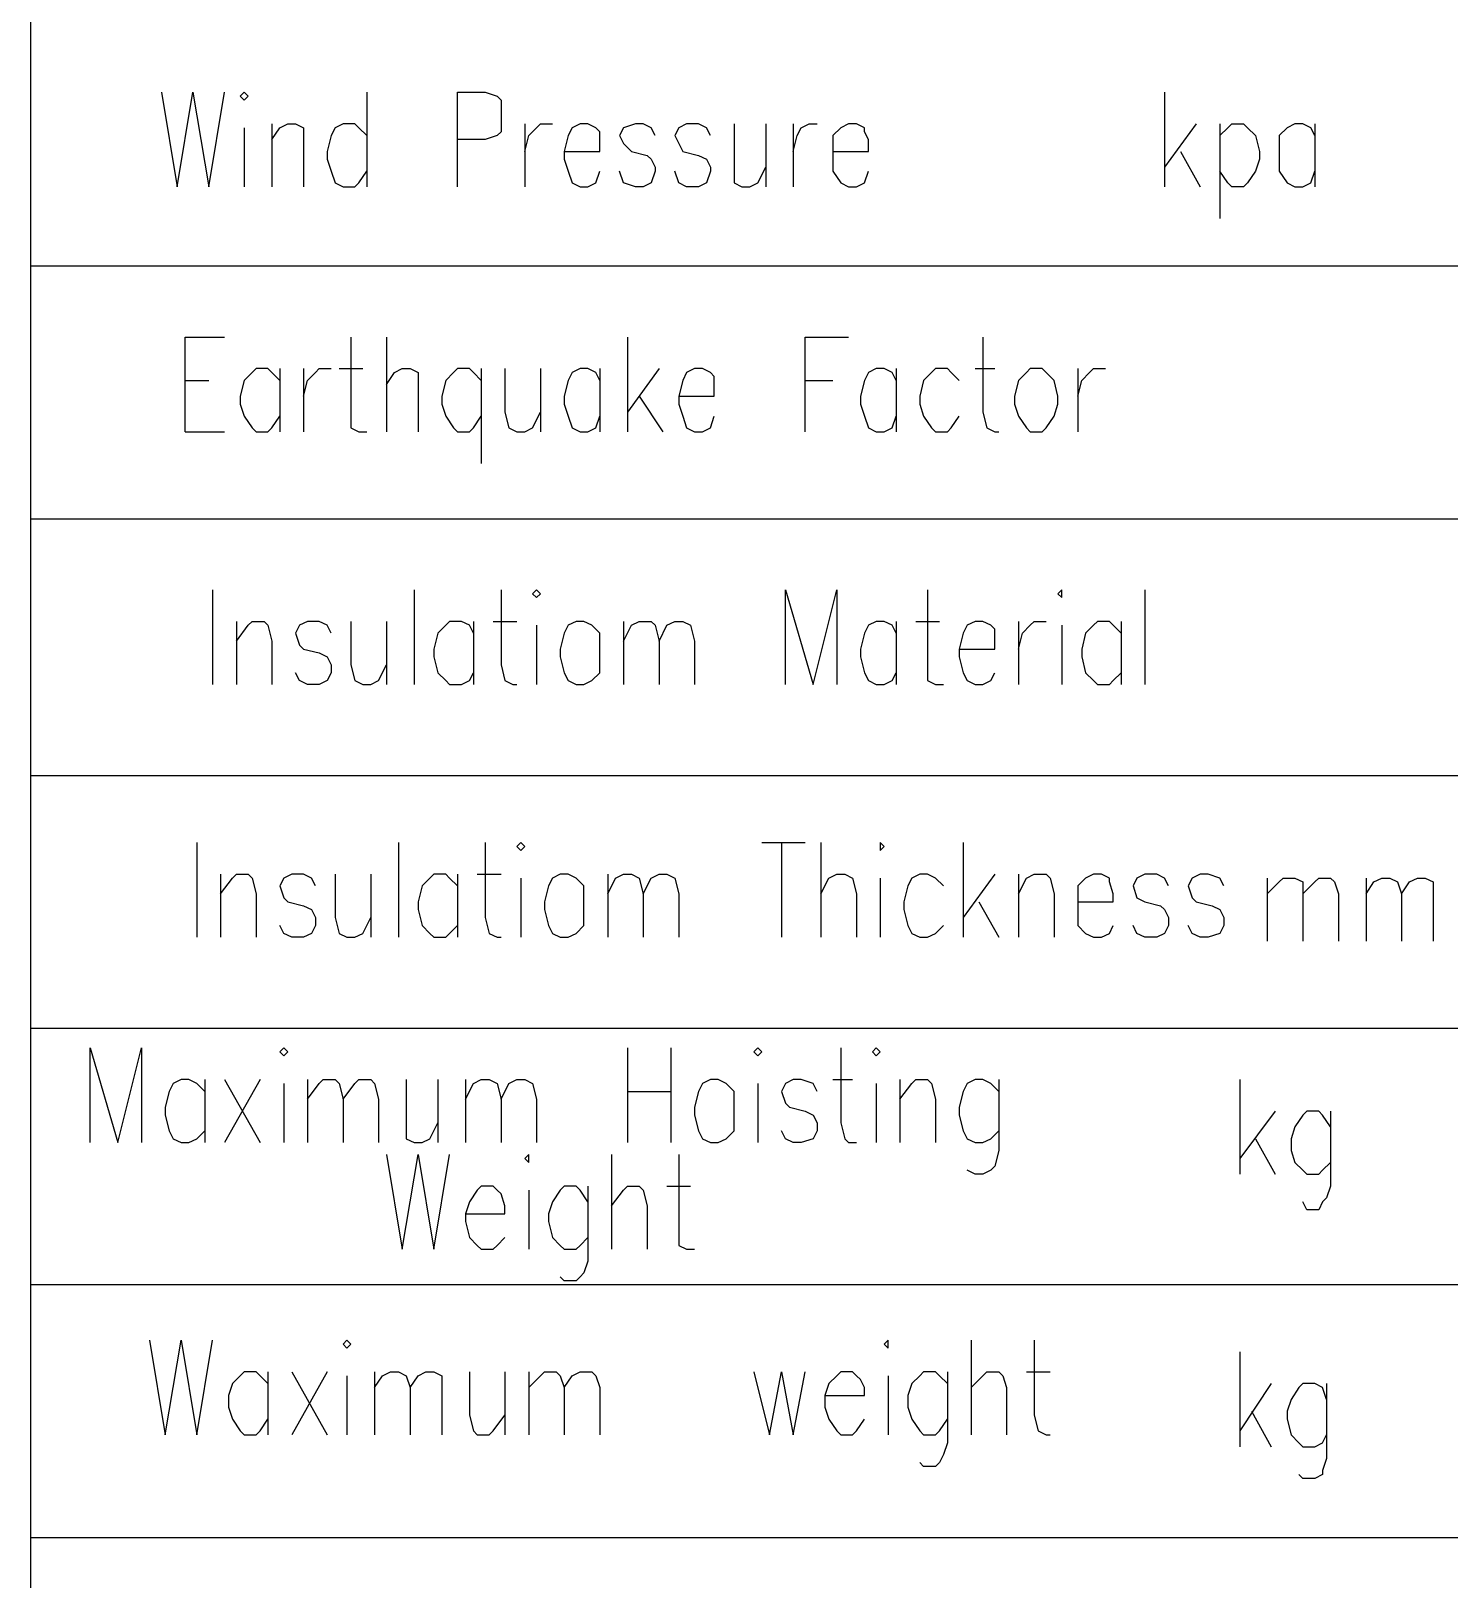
# Model space of a CAD drawing. Extents: x 0.28 to 3.47, y 0.29 to 4.81.
# Drawn here: x 2.4527 to 2.692, y 3.759 to 4.0203 of the extents above; entities that cross this region are included whole.
import ezdxf

# ---------------------------------------------------------------- set-up
doc = ezdxf.new("R2010")
doc.units = 0
doc.header["$MEASUREMENT"] = 0
doc.linetypes.add('AUSGEZOGEN', pattern=[0])
doc.layers.get('0').update_dxf_attribs({"linetype": 'AUSGEZOGEN'})

msp = doc.modelspace()

# ---------------------------------------------------------------- linework, layer by layer
for points in [[(2.45267, 3.71067), (2.45267, 4.75533)], [(2.47467, 4.01), (2.47733, 3.994), (2.47733, 3.994), (2.48, 4.01), (2.48, 4.01), (2.48267, 3.994), (2.48267, 3.994), (2.48533, 4.01)], [(2.488, 4.00933), (2.48867, 4.00867), (2.48867, 4.00867), (2.48933, 4.00933), (2.48933, 4.00933), (2.48867, 4.01), (2.48867, 4.01), (2.488, 4.00933), (2.488, 4.00933)], [(2.50933, 4.01), (2.50933, 3.994)], [(2.52467, 3.994), (2.52467, 4.01), (2.52467, 4.01), (2.52933, 4.01), (2.52933, 4.01), (2.53133, 4.00933), (2.53133, 4.00933), (2.532, 4.00867), (2.532, 4.00867), (2.532, 4.00333), (2.532, 4.00333), (2.53133, 4.00267), (2.53133, 4.00267), (2.52933, 4.002), (2.52933, 4.002), (2.52467, 4.002)], [(2.644, 4.01), (2.644, 3.994)], [(2.48867, 4.004), (2.48867, 3.994)], [(2.49333, 4.00467), (2.49333, 3.994)], [(2.49333, 4.002), (2.49467, 4.004), (2.49467, 4.004), (2.496, 4.00467), (2.496, 4.00467), (2.49733, 4.00467), (2.49733, 4.00467), (2.49867, 4.004), (2.49867, 4.004), (2.49867, 3.994)], [(2.50933, 4.00267), (2.508, 4.004), (2.508, 4.004), (2.50733, 4.00467), (2.50733, 4.00467), (2.50533, 4.00467), (2.50533, 4.00467), (2.504, 4.004), (2.504, 4.004), (2.50333, 4.00267), (2.50333, 4.00267), (2.50267, 4), (2.50267, 4), (2.50267, 3.99867), (2.50267, 3.99867), (2.50333, 3.99667), (2.50333, 3.99667), (2.504, 3.99467), (2.504, 3.99467), (2.50533, 3.994), (2.50533, 3.994), (2.50733, 3.994), (2.50733, 3.994), (2.508, 3.99467), (2.508, 3.99467), (2.50933, 3.99667)], [(2.536, 4.00467), (2.536, 3.994)], [(2.536, 4), (2.53667, 4.00267), (2.53667, 4.00267), (2.538, 4.004), (2.538, 4.004), (2.53867, 4.00467), (2.53867, 4.00467), (2.54067, 4.00467)], [(2.54267, 4), (2.54867, 4), (2.54867, 4), (2.54867, 4.002), (2.54867, 4.002), (2.54867, 4.00333), (2.54867, 4.00333), (2.548, 4.004), (2.548, 4.004), (2.54667, 4.00467), (2.54667, 4.00467), (2.54533, 4.00467), (2.54533, 4.00467), (2.544, 4.004), (2.544, 4.004), (2.54333, 4.00267), (2.54333, 4.00267), (2.54267, 4), (2.54267, 4), (2.54267, 3.99867), (2.54267, 3.99867), (2.54333, 3.99667), (2.54333, 3.99667), (2.544, 3.99467), (2.544, 3.99467), (2.54533, 3.994), (2.54533, 3.994), (2.54667, 3.994), (2.54667, 3.994), (2.548, 3.99467), (2.548, 3.99467), (2.54867, 3.99667)], [(2.558, 4.00267), (2.55733, 4.004), (2.55733, 4.004), (2.556, 4.00467), (2.556, 4.00467), (2.55467, 4.00467), (2.55467, 4.00467), (2.55267, 4.004), (2.55267, 4.004), (2.552, 4.00267), (2.552, 4.00267), (2.55267, 4.00133), (2.55267, 4.00133), (2.554, 4), (2.554, 4), (2.55667, 3.99933), (2.55667, 3.99933), (2.55733, 3.99867), (2.55733, 3.99867), (2.558, 3.99733), (2.558, 3.99733), (2.558, 3.99667), (2.558, 3.99667), (2.55733, 3.99467), (2.55733, 3.99467), (2.556, 3.994), (2.556, 3.994), (2.55467, 3.994), (2.55467, 3.994), (2.55267, 3.99467), (2.55267, 3.99467), (2.552, 3.99667)], [(2.56733, 4.00267), (2.56667, 4.004), (2.56667, 4.004), (2.56533, 4.00467), (2.56533, 4.00467), (2.56333, 4.00467), (2.56333, 4.00467), (2.562, 4.004), (2.562, 4.004), (2.56133, 4.00267), (2.56133, 4.00267), (2.562, 4.00133), (2.562, 4.00133), (2.56267, 4), (2.56267, 4), (2.56533, 3.99933), (2.56533, 3.99933), (2.56667, 3.99867), (2.56667, 3.99867), (2.56733, 3.99733), (2.56733, 3.99733), (2.56733, 3.99667), (2.56733, 3.99667), (2.56667, 3.99467), (2.56667, 3.99467), (2.56533, 3.994), (2.56533, 3.994), (2.56333, 3.994), (2.56333, 3.994), (2.562, 3.99467), (2.562, 3.99467), (2.56133, 3.99667)], [(2.57133, 4.00467), (2.57133, 3.99467), (2.57133, 3.99467), (2.57267, 3.994), (2.57267, 3.994), (2.574, 3.994), (2.574, 3.994), (2.57533, 3.99467), (2.57533, 3.99467), (2.57667, 3.99733)], [(2.57667, 4.00467), (2.57667, 3.994)], [(2.58133, 4.00467), (2.58133, 3.994)], [(2.58133, 4), (2.582, 4.00267), (2.582, 4.00267), (2.58267, 4.004), (2.58267, 4.004), (2.584, 4.00467), (2.584, 4.00467), (2.58533, 4.00467)], [(2.588, 4), (2.594, 4), (2.594, 4), (2.594, 4.002), (2.594, 4.002), (2.59333, 4.00333), (2.59333, 4.00333), (2.59333, 4.004), (2.59333, 4.004), (2.592, 4.00467), (2.592, 4.00467), (2.59067, 4.00467), (2.59067, 4.00467), (2.58933, 4.004), (2.58933, 4.004), (2.588, 4.00267), (2.588, 4.00267), (2.588, 3.99667), (2.588, 3.99667), (2.58933, 3.99467), (2.58933, 3.99467), (2.59067, 3.994), (2.59067, 3.994), (2.592, 3.994), (2.592, 3.994), (2.59333, 3.99467), (2.59333, 3.99467), (2.594, 3.99667)], [(2.64933, 4.00467), (2.644, 3.99733)], [(2.65333, 4.00467), (2.65333, 3.98867)], [(2.65333, 4.00267), (2.65467, 4.004), (2.65467, 4.004), (2.65533, 4.00467), (2.65533, 4.00467), (2.65733, 4.00467), (2.65733, 4.00467), (2.658, 4.004), (2.658, 4.004), (2.65933, 4.00267), (2.65933, 4.00267), (2.66, 4), (2.66, 4), (2.66, 3.99867), (2.66, 3.99867), (2.65933, 3.99667), (2.65933, 3.99667), (2.658, 3.99467), (2.658, 3.99467), (2.65733, 3.994), (2.65733, 3.994), (2.65533, 3.994), (2.65533, 3.994), (2.65467, 3.99467), (2.65467, 3.99467), (2.65333, 3.99667)], [(2.66933, 4.00267), (2.66867, 4.004), (2.66867, 4.004), (2.66733, 4.00467), (2.66733, 4.00467), (2.666, 4.00467), (2.666, 4.00467), (2.66467, 4.004), (2.66467, 4.004), (2.66333, 4.00267), (2.66333, 4.00267), (2.66333, 3.99667), (2.66333, 3.99667), (2.66467, 3.99467), (2.66467, 3.99467), (2.666, 3.994), (2.666, 3.994), (2.66733, 3.994), (2.66733, 3.994), (2.66867, 3.99467), (2.66867, 3.99467), (2.66933, 3.99667)], [(2.66933, 4.00467), (2.66933, 3.994)], [(2.64667, 4), (2.65, 3.994)], [(2.45267, 3.98067), (2.93667, 3.98067)], [(2.47867, 3.95267), (2.47867, 3.96867), (2.47867, 3.96867), (2.48533, 3.96867)], [(2.50667, 3.96867), (2.50667, 3.95333), (2.50667, 3.95333), (2.508, 3.95267), (2.508, 3.95267), (2.50933, 3.95267)], [(2.51267, 3.96867), (2.51267, 3.95267)], [(2.55333, 3.96867), (2.55333, 3.95267)], [(2.58333, 3.95267), (2.58333, 3.96867), (2.58333, 3.96867), (2.59067, 3.96867)], [(2.61333, 3.96867), (2.61333, 3.956), (2.61333, 3.956), (2.614, 3.95333), (2.614, 3.95333), (2.61533, 3.95267), (2.61533, 3.95267), (2.616, 3.95267)], [(2.49467, 3.96133), (2.49333, 3.96267), (2.49333, 3.96267), (2.49267, 3.96333), (2.49267, 3.96333), (2.49067, 3.96333), (2.49067, 3.96333), (2.49, 3.96267), (2.49, 3.96267), (2.48867, 3.96133), (2.48867, 3.96133), (2.488, 3.95867), (2.488, 3.95867), (2.488, 3.95733), (2.488, 3.95733), (2.48867, 3.95533), (2.48867, 3.95533), (2.49, 3.95333), (2.49, 3.95333), (2.49067, 3.95267), (2.49067, 3.95267), (2.49267, 3.95267), (2.49267, 3.95267), (2.49333, 3.95333), (2.49333, 3.95333), (2.49467, 3.95533)], [(2.49467, 3.96333), (2.49467, 3.95267)], [(2.49867, 3.96333), (2.49867, 3.95267)], [(2.49867, 3.95867), (2.49933, 3.96133), (2.49933, 3.96133), (2.50067, 3.96267), (2.50067, 3.96267), (2.50133, 3.96333), (2.50133, 3.96333), (2.50333, 3.96333)], [(2.50467, 3.96333), (2.50867, 3.96333)], [(2.51267, 3.96067), (2.514, 3.96267), (2.514, 3.96267), (2.51533, 3.96333), (2.51533, 3.96333), (2.51667, 3.96333), (2.51667, 3.96333), (2.518, 3.96267), (2.518, 3.96267), (2.518, 3.95267)], [(2.52867, 3.96133), (2.52733, 3.96267), (2.52733, 3.96267), (2.52667, 3.96333), (2.52667, 3.96333), (2.52467, 3.96333), (2.52467, 3.96333), (2.524, 3.96267), (2.524, 3.96267), (2.52267, 3.96133), (2.52267, 3.96133), (2.522, 3.95867), (2.522, 3.95867), (2.522, 3.95733), (2.522, 3.95733), (2.52267, 3.95533), (2.52267, 3.95533), (2.524, 3.95333), (2.524, 3.95333), (2.52467, 3.95267), (2.52467, 3.95267), (2.52667, 3.95267), (2.52667, 3.95267), (2.52733, 3.95333), (2.52733, 3.95333), (2.52867, 3.95533)], [(2.52867, 3.96333), (2.52867, 3.94733)], [(2.53267, 3.96333), (2.53267, 3.956), (2.53267, 3.956), (2.53333, 3.95333), (2.53333, 3.95333), (2.53467, 3.95267), (2.53467, 3.95267), (2.536, 3.95267), (2.536, 3.95267), (2.53733, 3.95333), (2.53733, 3.95333), (2.53867, 3.956)], [(2.53867, 3.96333), (2.53867, 3.95267)], [(2.54867, 3.96133), (2.548, 3.96267), (2.548, 3.96267), (2.54667, 3.96333), (2.54667, 3.96333), (2.54533, 3.96333), (2.54533, 3.96333), (2.544, 3.96267), (2.544, 3.96267), (2.54333, 3.96133), (2.54333, 3.96133), (2.54267, 3.95867), (2.54267, 3.95867), (2.54267, 3.95733), (2.54267, 3.95733), (2.54333, 3.95533), (2.54333, 3.95533), (2.544, 3.95333), (2.544, 3.95333), (2.54533, 3.95267), (2.54533, 3.95267), (2.54667, 3.95267), (2.54667, 3.95267), (2.548, 3.95333), (2.548, 3.95333), (2.54867, 3.95533)], [(2.54867, 3.96333), (2.54867, 3.95267)], [(2.55867, 3.96333), (2.55333, 3.956)], [(2.562, 3.95867), (2.568, 3.95867), (2.568, 3.95867), (2.568, 3.96067), (2.568, 3.96067), (2.568, 3.962), (2.568, 3.962), (2.56733, 3.96267), (2.56733, 3.96267), (2.566, 3.96333), (2.566, 3.96333), (2.56467, 3.96333), (2.56467, 3.96333), (2.56333, 3.96267), (2.56333, 3.96267), (2.56267, 3.96133), (2.56267, 3.96133), (2.562, 3.95867), (2.562, 3.95867), (2.562, 3.95733), (2.562, 3.95733), (2.56267, 3.95533), (2.56267, 3.95533), (2.56333, 3.95333), (2.56333, 3.95333), (2.56467, 3.95267), (2.56467, 3.95267), (2.566, 3.95267), (2.566, 3.95267), (2.56733, 3.95333), (2.56733, 3.95333), (2.568, 3.95533)], [(2.59867, 3.96133), (2.598, 3.96267), (2.598, 3.96267), (2.59667, 3.96333), (2.59667, 3.96333), (2.59533, 3.96333), (2.59533, 3.96333), (2.594, 3.96267), (2.594, 3.96267), (2.59333, 3.96133), (2.59333, 3.96133), (2.59267, 3.95867), (2.59267, 3.95867), (2.59267, 3.95733), (2.59267, 3.95733), (2.59333, 3.95533), (2.59333, 3.95533), (2.594, 3.95333), (2.594, 3.95333), (2.59533, 3.95267), (2.59533, 3.95267), (2.59667, 3.95267), (2.59667, 3.95267), (2.598, 3.95333), (2.598, 3.95333), (2.59867, 3.95533)], [(2.59867, 3.96333), (2.59867, 3.95267)], [(2.60933, 3.96133), (2.608, 3.96267), (2.608, 3.96267), (2.60733, 3.96333), (2.60733, 3.96333), (2.60533, 3.96333), (2.60533, 3.96333), (2.60467, 3.96267), (2.60467, 3.96267), (2.60333, 3.96133), (2.60333, 3.96133), (2.60267, 3.95867), (2.60267, 3.95867), (2.60267, 3.95733), (2.60267, 3.95733), (2.60333, 3.95533), (2.60333, 3.95533), (2.60467, 3.95333), (2.60467, 3.95333), (2.60533, 3.95267), (2.60533, 3.95267), (2.60733, 3.95267), (2.60733, 3.95267), (2.608, 3.95333), (2.608, 3.95333), (2.60933, 3.95533)], [(2.612, 3.96333), (2.61533, 3.96333)], [(2.62133, 3.96333), (2.62067, 3.96267), (2.62067, 3.96267), (2.61933, 3.96133), (2.61933, 3.96133), (2.61867, 3.95867), (2.61867, 3.95867), (2.61867, 3.95733), (2.61867, 3.95733), (2.61933, 3.95533), (2.61933, 3.95533), (2.62067, 3.95333), (2.62067, 3.95333), (2.62133, 3.95267), (2.62133, 3.95267), (2.62333, 3.95267), (2.62333, 3.95267), (2.624, 3.95333), (2.624, 3.95333), (2.62533, 3.95533), (2.62533, 3.95533), (2.626, 3.95733), (2.626, 3.95733), (2.626, 3.95867), (2.626, 3.95867), (2.62533, 3.96133), (2.62533, 3.96133), (2.624, 3.96267), (2.624, 3.96267), (2.62333, 3.96333), (2.62333, 3.96333), (2.62133, 3.96333), (2.62133, 3.96333)], [(2.62933, 3.96333), (2.62933, 3.95267)], [(2.62933, 3.95867), (2.63, 3.96133), (2.63, 3.96133), (2.63133, 3.96267), (2.63133, 3.96267), (2.632, 3.96333), (2.632, 3.96333), (2.634, 3.96333)], [(2.47867, 3.96133), (2.48267, 3.96133)], [(2.58333, 3.96133), (2.588, 3.96133)], [(2.55533, 3.95867), (2.55933, 3.95267)], [(2.47867, 3.95267), (2.48533, 3.95267)], [(2.45267, 3.938), (2.93667, 3.938)], [(2.48333, 3.926), (2.48333, 3.91)], [(2.51733, 3.926), (2.51733, 3.91)], [(2.532, 3.926), (2.532, 3.91333), (2.532, 3.91333), (2.53267, 3.91067), (2.53267, 3.91067), (2.534, 3.91), (2.534, 3.91), (2.53467, 3.91)], [(2.53733, 3.92533), (2.538, 3.92467), (2.538, 3.92467), (2.53867, 3.92533), (2.53867, 3.92533), (2.538, 3.926), (2.538, 3.926), (2.53733, 3.92533), (2.53733, 3.92533)], [(2.58, 3.91), (2.58, 3.926), (2.58, 3.926), (2.58467, 3.91), (2.58467, 3.91), (2.58867, 3.926), (2.58867, 3.926), (2.58867, 3.91)], [(2.604, 3.926), (2.604, 3.91067), (2.604, 3.91067), (2.60533, 3.91), (2.60533, 3.91), (2.60667, 3.91)], [(2.626, 3.92533), (2.62667, 3.92467), (2.62667, 3.92467), (2.62667, 3.926), (2.62667, 3.926), (2.626, 3.92533), (2.626, 3.92533)], [(2.64067, 3.926), (2.64067, 3.91)], [(2.48733, 3.92067), (2.48733, 3.91)], [(2.48733, 3.91733), (2.48933, 3.92), (2.48933, 3.92), (2.49, 3.92067), (2.49, 3.92067), (2.492, 3.92067), (2.492, 3.92067), (2.49267, 3.92), (2.49267, 3.92), (2.49333, 3.91733), (2.49333, 3.91733), (2.49333, 3.91)], [(2.50333, 3.91867), (2.50267, 3.92), (2.50267, 3.92), (2.50133, 3.92067), (2.50133, 3.92067), (2.49933, 3.92067), (2.49933, 3.92067), (2.498, 3.92), (2.498, 3.92), (2.49733, 3.91867), (2.49733, 3.91867), (2.498, 3.91667), (2.498, 3.91667), (2.49867, 3.916), (2.49867, 3.916), (2.50133, 3.91533), (2.50133, 3.91533), (2.50267, 3.91467), (2.50267, 3.91467), (2.50333, 3.91333), (2.50333, 3.91333), (2.50333, 3.912), (2.50333, 3.912), (2.50267, 3.91067), (2.50267, 3.91067), (2.50133, 3.91), (2.50133, 3.91), (2.49933, 3.91), (2.49933, 3.91), (2.498, 3.91067), (2.498, 3.91067), (2.49733, 3.912)], [(2.50667, 3.92067), (2.50667, 3.91333), (2.50667, 3.91333), (2.50733, 3.91067), (2.50733, 3.91067), (2.50867, 3.91), (2.50867, 3.91), (2.51, 3.91), (2.51, 3.91), (2.51133, 3.91067), (2.51133, 3.91067), (2.51267, 3.91333)], [(2.51267, 3.92067), (2.51267, 3.91)], [(2.52733, 3.91867), (2.52667, 3.92), (2.52667, 3.92), (2.52533, 3.92067), (2.52533, 3.92067), (2.52333, 3.92067), (2.52333, 3.92067), (2.52267, 3.92), (2.52267, 3.92), (2.52133, 3.91867), (2.52133, 3.91867), (2.52067, 3.916), (2.52067, 3.916), (2.52067, 3.91467), (2.52067, 3.91467), (2.52133, 3.912), (2.52133, 3.912), (2.52267, 3.91067), (2.52267, 3.91067), (2.52333, 3.91), (2.52333, 3.91), (2.52533, 3.91), (2.52533, 3.91), (2.52667, 3.91067), (2.52667, 3.91067), (2.52733, 3.912)], [(2.52733, 3.92067), (2.52733, 3.91)], [(2.53067, 3.92067), (2.53467, 3.92067)], [(2.54467, 3.92067), (2.54333, 3.92), (2.54333, 3.92), (2.54267, 3.91867), (2.54267, 3.91867), (2.542, 3.916), (2.542, 3.916), (2.542, 3.91467), (2.542, 3.91467), (2.54267, 3.912), (2.54267, 3.912), (2.54333, 3.91067), (2.54333, 3.91067), (2.54467, 3.91), (2.54467, 3.91), (2.546, 3.91), (2.546, 3.91), (2.54733, 3.91067), (2.54733, 3.91067), (2.54867, 3.912), (2.54867, 3.912), (2.54867, 3.91867), (2.54867, 3.91867), (2.54733, 3.92), (2.54733, 3.92), (2.546, 3.92067), (2.546, 3.92067), (2.54467, 3.92067), (2.54467, 3.92067)], [(2.55267, 3.92067), (2.55267, 3.91)], [(2.55267, 3.91733), (2.554, 3.92), (2.554, 3.92), (2.55533, 3.92067), (2.55533, 3.92067), (2.55733, 3.92067), (2.55733, 3.92067), (2.558, 3.92), (2.558, 3.92), (2.55867, 3.91733), (2.55867, 3.91733), (2.55867, 3.91)], [(2.55867, 3.91733), (2.56, 3.92), (2.56, 3.92), (2.56133, 3.92067), (2.56133, 3.92067), (2.56267, 3.92067), (2.56267, 3.92067), (2.564, 3.92), (2.564, 3.92), (2.56467, 3.91733), (2.56467, 3.91733), (2.56467, 3.91)], [(2.59867, 3.91867), (2.598, 3.92), (2.598, 3.92), (2.59667, 3.92067), (2.59667, 3.92067), (2.59533, 3.92067), (2.59533, 3.92067), (2.594, 3.92), (2.594, 3.92), (2.59333, 3.91867), (2.59333, 3.91867), (2.59267, 3.916), (2.59267, 3.916), (2.59267, 3.91467), (2.59267, 3.91467), (2.59333, 3.912), (2.59333, 3.912), (2.594, 3.91067), (2.594, 3.91067), (2.59533, 3.91), (2.59533, 3.91), (2.59667, 3.91), (2.59667, 3.91), (2.598, 3.91067), (2.598, 3.91067), (2.59867, 3.912)], [(2.59867, 3.92067), (2.59867, 3.91)], [(2.602, 3.92067), (2.606, 3.92067)], [(2.60933, 3.916), (2.61533, 3.916), (2.61533, 3.916), (2.61533, 3.91733), (2.61533, 3.91733), (2.61533, 3.91933), (2.61533, 3.91933), (2.61467, 3.92), (2.61467, 3.92), (2.61333, 3.92067), (2.61333, 3.92067), (2.612, 3.92067), (2.612, 3.92067), (2.61067, 3.92), (2.61067, 3.92), (2.61, 3.91867), (2.61, 3.91867), (2.60933, 3.916), (2.60933, 3.916), (2.60933, 3.91467), (2.60933, 3.91467), (2.61, 3.912), (2.61, 3.912), (2.61067, 3.91067), (2.61067, 3.91067), (2.612, 3.91), (2.612, 3.91), (2.61333, 3.91), (2.61333, 3.91), (2.61467, 3.91067), (2.61467, 3.91067), (2.61533, 3.912)], [(2.61933, 3.92067), (2.61933, 3.91)], [(2.61933, 3.916), (2.62, 3.91867), (2.62, 3.91867), (2.62133, 3.92), (2.62133, 3.92), (2.622, 3.92067), (2.622, 3.92067), (2.624, 3.92067)], [(2.63667, 3.91867), (2.63533, 3.92), (2.63533, 3.92), (2.63467, 3.92067), (2.63467, 3.92067), (2.63267, 3.92067), (2.63267, 3.92067), (2.632, 3.92), (2.632, 3.92), (2.63067, 3.91867), (2.63067, 3.91867), (2.63, 3.916), (2.63, 3.916), (2.63, 3.91467), (2.63, 3.91467), (2.63067, 3.912), (2.63067, 3.912), (2.632, 3.91067), (2.632, 3.91067), (2.63267, 3.91), (2.63267, 3.91), (2.63467, 3.91), (2.63467, 3.91), (2.63533, 3.91067), (2.63533, 3.91067), (2.63667, 3.912)], [(2.63667, 3.92067), (2.63667, 3.91)], [(2.538, 3.92), (2.538, 3.91)], [(2.62667, 3.92), (2.62667, 3.91)], [(2.45267, 3.89467), (2.93667, 3.89467)], [(2.48067, 3.88333), (2.48067, 3.86733)], [(2.51467, 3.88333), (2.51467, 3.86733)], [(2.52933, 3.88333), (2.52933, 3.87067), (2.52933, 3.87067), (2.53, 3.868), (2.53, 3.868), (2.53133, 3.86733), (2.53133, 3.86733), (2.532, 3.86733)], [(2.53467, 3.88267), (2.53533, 3.882), (2.53533, 3.882), (2.536, 3.88267), (2.536, 3.88267), (2.53533, 3.88333), (2.53533, 3.88333), (2.53467, 3.88267), (2.53467, 3.88267)], [(2.576, 3.88333), (2.58333, 3.88333)], [(2.57933, 3.88333), (2.57933, 3.86733)], [(2.586, 3.88333), (2.586, 3.86733)], [(2.596, 3.88267), (2.596, 3.882), (2.596, 3.882), (2.59667, 3.88267), (2.59667, 3.88267), (2.596, 3.88333), (2.596, 3.88333), (2.596, 3.88267), (2.596, 3.88267)], [(2.61, 3.88333), (2.61, 3.86733)], [(2.48467, 3.878), (2.48467, 3.86733)], [(2.48467, 3.87467), (2.48667, 3.87733), (2.48667, 3.87733), (2.48733, 3.878), (2.48733, 3.878), (2.48933, 3.878), (2.48933, 3.878), (2.49, 3.87733), (2.49, 3.87733), (2.49067, 3.87467), (2.49067, 3.87467), (2.49067, 3.86733)], [(2.50067, 3.876), (2.5, 3.87733), (2.5, 3.87733), (2.49867, 3.878), (2.49867, 3.878), (2.49667, 3.878), (2.49667, 3.878), (2.49533, 3.87733), (2.49533, 3.87733), (2.49467, 3.876), (2.49467, 3.876), (2.49533, 3.874), (2.49533, 3.874), (2.496, 3.87333), (2.496, 3.87333), (2.49867, 3.87267), (2.49867, 3.87267), (2.5, 3.872), (2.5, 3.872), (2.50067, 3.87067), (2.50067, 3.87067), (2.50067, 3.86933), (2.50067, 3.86933), (2.5, 3.868), (2.5, 3.868), (2.49867, 3.86733), (2.49867, 3.86733), (2.49667, 3.86733), (2.49667, 3.86733), (2.49533, 3.868), (2.49533, 3.868), (2.49467, 3.86933)], [(2.504, 3.878), (2.504, 3.87067), (2.504, 3.87067), (2.50467, 3.868), (2.50467, 3.868), (2.506, 3.86733), (2.506, 3.86733), (2.50733, 3.86733), (2.50733, 3.86733), (2.50867, 3.868), (2.50867, 3.868), (2.51, 3.87067)], [(2.51, 3.878), (2.51, 3.86733)], [(2.52467, 3.876), (2.52333, 3.87733), (2.52333, 3.87733), (2.52267, 3.878), (2.52267, 3.878), (2.52067, 3.878), (2.52067, 3.878), (2.52, 3.87733), (2.52, 3.87733), (2.51867, 3.876), (2.51867, 3.876), (2.518, 3.87333), (2.518, 3.87333), (2.518, 3.872), (2.518, 3.872), (2.51867, 3.86933), (2.51867, 3.86933), (2.52, 3.868), (2.52, 3.868), (2.52067, 3.86733), (2.52067, 3.86733), (2.52267, 3.86733), (2.52267, 3.86733), (2.52333, 3.868), (2.52333, 3.868), (2.52467, 3.86933)], [(2.52467, 3.878), (2.52467, 3.86733)], [(2.528, 3.878), (2.532, 3.878)], [(2.53533, 3.87733), (2.53533, 3.86733)], [(2.542, 3.878), (2.54067, 3.87733), (2.54067, 3.87733), (2.54, 3.876), (2.54, 3.876), (2.53933, 3.87333), (2.53933, 3.87333), (2.53933, 3.872), (2.53933, 3.872), (2.54, 3.86933), (2.54, 3.86933), (2.54067, 3.868), (2.54067, 3.868), (2.542, 3.86733), (2.542, 3.86733), (2.54333, 3.86733), (2.54333, 3.86733), (2.54467, 3.868), (2.54467, 3.868), (2.546, 3.86933), (2.546, 3.86933), (2.546, 3.876), (2.546, 3.876), (2.54467, 3.87733), (2.54467, 3.87733), (2.54333, 3.878), (2.54333, 3.878), (2.542, 3.878), (2.542, 3.878)], [(2.55, 3.878), (2.55, 3.86733)], [(2.55, 3.87467), (2.55133, 3.87733), (2.55133, 3.87733), (2.55267, 3.878), (2.55267, 3.878), (2.554, 3.878), (2.554, 3.878), (2.55533, 3.87733), (2.55533, 3.87733), (2.556, 3.87467), (2.556, 3.87467), (2.556, 3.86733)], [(2.556, 3.87467), (2.55733, 3.87733), (2.55733, 3.87733), (2.55867, 3.878), (2.55867, 3.878), (2.56, 3.878), (2.56, 3.878), (2.56133, 3.87733), (2.56133, 3.87733), (2.562, 3.87467), (2.562, 3.87467), (2.562, 3.86733)], [(2.586, 3.87467), (2.58733, 3.87733), (2.58733, 3.87733), (2.58867, 3.878), (2.58867, 3.878), (2.59, 3.878), (2.59, 3.878), (2.59133, 3.87733), (2.59133, 3.87733), (2.592, 3.87467), (2.592, 3.87467), (2.592, 3.86733)], [(2.596, 3.87733), (2.596, 3.86733)], [(2.60667, 3.876), (2.60533, 3.87733), (2.60533, 3.87733), (2.604, 3.878), (2.604, 3.878), (2.60267, 3.878), (2.60267, 3.878), (2.60133, 3.87733), (2.60133, 3.87733), (2.60067, 3.876), (2.60067, 3.876), (2.6, 3.87333), (2.6, 3.87333), (2.6, 3.872), (2.6, 3.872), (2.60067, 3.86933), (2.60067, 3.86933), (2.60133, 3.868), (2.60133, 3.868), (2.60267, 3.86733), (2.60267, 3.86733), (2.604, 3.86733), (2.604, 3.86733), (2.60533, 3.868), (2.60533, 3.868), (2.60667, 3.86933)], [(2.61533, 3.878), (2.61, 3.87067)], [(2.61933, 3.878), (2.61933, 3.86733)], [(2.61933, 3.87467), (2.62067, 3.87733), (2.62067, 3.87733), (2.622, 3.878), (2.622, 3.878), (2.624, 3.878), (2.624, 3.878), (2.62467, 3.87733), (2.62467, 3.87733), (2.62533, 3.87467), (2.62533, 3.87467), (2.62533, 3.86733)], [(2.62933, 3.87333), (2.63533, 3.87333), (2.63533, 3.87333), (2.63533, 3.87467), (2.63533, 3.87467), (2.63467, 3.87667), (2.63467, 3.87667), (2.63467, 3.87733), (2.63467, 3.87733), (2.63333, 3.878), (2.63333, 3.878), (2.632, 3.878), (2.632, 3.878), (2.63067, 3.87733), (2.63067, 3.87733), (2.62933, 3.876), (2.62933, 3.876), (2.62933, 3.86933), (2.62933, 3.86933), (2.63067, 3.868), (2.63067, 3.868), (2.632, 3.86733), (2.632, 3.86733), (2.63333, 3.86733), (2.63333, 3.86733), (2.63467, 3.868), (2.63467, 3.868), (2.63533, 3.86933)], [(2.64467, 3.876), (2.644, 3.87733), (2.644, 3.87733), (2.64267, 3.878), (2.64267, 3.878), (2.64067, 3.878), (2.64067, 3.878), (2.63933, 3.87733), (2.63933, 3.87733), (2.63867, 3.876), (2.63867, 3.876), (2.63933, 3.874), (2.63933, 3.874), (2.64067, 3.87333), (2.64067, 3.87333), (2.64333, 3.87267), (2.64333, 3.87267), (2.644, 3.872), (2.644, 3.872), (2.64467, 3.87067), (2.64467, 3.87067), (2.64467, 3.86933), (2.64467, 3.86933), (2.644, 3.868), (2.644, 3.868), (2.64267, 3.86733), (2.64267, 3.86733), (2.64067, 3.86733), (2.64067, 3.86733), (2.63933, 3.868), (2.63933, 3.868), (2.63867, 3.86933)], [(2.654, 3.876), (2.65333, 3.87733), (2.65333, 3.87733), (2.65133, 3.878), (2.65133, 3.878), (2.65, 3.878), (2.65, 3.878), (2.64867, 3.87733), (2.64867, 3.87733), (2.648, 3.876), (2.648, 3.876), (2.64867, 3.874), (2.64867, 3.874), (2.64933, 3.87333), (2.64933, 3.87333), (2.652, 3.87267), (2.652, 3.87267), (2.65333, 3.872), (2.65333, 3.872), (2.654, 3.87067), (2.654, 3.87067), (2.654, 3.86933), (2.654, 3.86933), (2.65333, 3.868), (2.65333, 3.868), (2.65133, 3.86733), (2.65133, 3.86733), (2.65, 3.86733), (2.65, 3.86733), (2.64867, 3.868), (2.64867, 3.868), (2.648, 3.86933)], [(2.66133, 3.87733), (2.66133, 3.86667)], [(2.66133, 3.87467), (2.66333, 3.87667), (2.66333, 3.87667), (2.664, 3.87733), (2.664, 3.87733), (2.666, 3.87733), (2.666, 3.87733), (2.66733, 3.87667), (2.66733, 3.87667), (2.66733, 3.86667)], [(2.66733, 3.87467), (2.66933, 3.87667), (2.66933, 3.87667), (2.67, 3.87733), (2.67, 3.87733), (2.672, 3.87733), (2.672, 3.87733), (2.67267, 3.87667), (2.67267, 3.87667), (2.67333, 3.87467), (2.67333, 3.87467), (2.67333, 3.86667)], [(2.678, 3.87733), (2.678, 3.86667)], [(2.678, 3.87467), (2.67933, 3.87667), (2.67933, 3.87667), (2.68067, 3.87733), (2.68067, 3.87733), (2.682, 3.87733), (2.682, 3.87733), (2.68333, 3.87667), (2.68333, 3.87667), (2.684, 3.87467), (2.684, 3.87467), (2.684, 3.86667)], [(2.684, 3.87467), (2.68533, 3.87667), (2.68533, 3.87667), (2.68667, 3.87733), (2.68667, 3.87733), (2.688, 3.87733), (2.688, 3.87733), (2.68933, 3.87667), (2.68933, 3.87667), (2.68933, 3.86667)], [(2.61267, 3.87333), (2.616, 3.86733)], [(2.45267, 3.852), (2.93667, 3.852)], [(2.46267, 3.83267), (2.46267, 3.84867), (2.46267, 3.84867), (2.46733, 3.83267), (2.46733, 3.83267), (2.47133, 3.84867), (2.47133, 3.84867), (2.47133, 3.83267)], [(2.49467, 3.848), (2.49533, 3.84733), (2.49533, 3.84733), (2.496, 3.848), (2.496, 3.848), (2.49533, 3.84867), (2.49533, 3.84867), (2.49467, 3.848), (2.49467, 3.848)], [(2.55333, 3.84867), (2.55333, 3.83267)], [(2.56067, 3.84867), (2.56067, 3.83267)], [(2.57467, 3.848), (2.57533, 3.84733), (2.57533, 3.84733), (2.576, 3.848), (2.576, 3.848), (2.57533, 3.84867), (2.57533, 3.84867), (2.57467, 3.848), (2.57467, 3.848)], [(2.58933, 3.84867), (2.58933, 3.836), (2.58933, 3.836), (2.59, 3.83333), (2.59, 3.83333), (2.59067, 3.83267), (2.59067, 3.83267), (2.592, 3.83267)], [(2.59467, 3.848), (2.59533, 3.84733), (2.59533, 3.84733), (2.596, 3.848), (2.596, 3.848), (2.59533, 3.84867), (2.59533, 3.84867), (2.59467, 3.848), (2.59467, 3.848)], [(2.482, 3.84133), (2.48067, 3.84267), (2.48067, 3.84267), (2.47933, 3.84333), (2.47933, 3.84333), (2.478, 3.84333), (2.478, 3.84333), (2.47667, 3.84267), (2.47667, 3.84267), (2.476, 3.84133), (2.476, 3.84133), (2.47533, 3.83867), (2.47533, 3.83867), (2.47533, 3.83733), (2.47533, 3.83733), (2.476, 3.83467), (2.476, 3.83467), (2.47667, 3.83333), (2.47667, 3.83333), (2.478, 3.83267), (2.478, 3.83267), (2.47933, 3.83267), (2.47933, 3.83267), (2.48067, 3.83333), (2.48067, 3.83333), (2.482, 3.83467)], [(2.482, 3.84333), (2.482, 3.83267)], [(2.48533, 3.84333), (2.49133, 3.83267)], [(2.49133, 3.84333), (2.48533, 3.83267)], [(2.49533, 3.84267), (2.49533, 3.83267)], [(2.49933, 3.84333), (2.49933, 3.83267)], [(2.49933, 3.84), (2.50133, 3.84267), (2.50133, 3.84267), (2.502, 3.84333), (2.502, 3.84333), (2.504, 3.84333), (2.504, 3.84333), (2.50467, 3.84267), (2.50467, 3.84267), (2.50533, 3.84), (2.50533, 3.84), (2.50533, 3.83267)], [(2.50533, 3.84), (2.50733, 3.84267), (2.50733, 3.84267), (2.508, 3.84333), (2.508, 3.84333), (2.51, 3.84333), (2.51, 3.84333), (2.51067, 3.84267), (2.51067, 3.84267), (2.51133, 3.84), (2.51133, 3.84), (2.51133, 3.83267)], [(2.516, 3.84333), (2.516, 3.83333), (2.516, 3.83333), (2.51733, 3.83267), (2.51733, 3.83267), (2.51867, 3.83267), (2.51867, 3.83267), (2.52, 3.83333), (2.52, 3.83333), (2.52133, 3.836)], [(2.52133, 3.84333), (2.52133, 3.83267)], [(2.526, 3.84333), (2.526, 3.83267)], [(2.526, 3.84), (2.52733, 3.84267), (2.52733, 3.84267), (2.52867, 3.84333), (2.52867, 3.84333), (2.53, 3.84333), (2.53, 3.84333), (2.53133, 3.84267), (2.53133, 3.84267), (2.532, 3.84), (2.532, 3.84), (2.532, 3.83267)], [(2.532, 3.84), (2.53333, 3.84267), (2.53333, 3.84267), (2.53467, 3.84333), (2.53467, 3.84333), (2.536, 3.84333), (2.536, 3.84333), (2.53733, 3.84267), (2.53733, 3.84267), (2.538, 3.84), (2.538, 3.84), (2.538, 3.83267)], [(2.56733, 3.84333), (2.566, 3.84267), (2.566, 3.84267), (2.56533, 3.84133), (2.56533, 3.84133), (2.56467, 3.83867), (2.56467, 3.83867), (2.56467, 3.83733), (2.56467, 3.83733), (2.56533, 3.83467), (2.56533, 3.83467), (2.566, 3.83333), (2.566, 3.83333), (2.56733, 3.83267), (2.56733, 3.83267), (2.56867, 3.83267), (2.56867, 3.83267), (2.57, 3.83333), (2.57, 3.83333), (2.57133, 3.83467), (2.57133, 3.83467), (2.57133, 3.84133), (2.57133, 3.84133), (2.57, 3.84267), (2.57, 3.84267), (2.56867, 3.84333), (2.56867, 3.84333), (2.56733, 3.84333), (2.56733, 3.84333)], [(2.57533, 3.84267), (2.57533, 3.83267)], [(2.58533, 3.84133), (2.58467, 3.84267), (2.58467, 3.84267), (2.58267, 3.84333), (2.58267, 3.84333), (2.58133, 3.84333), (2.58133, 3.84333), (2.58, 3.84267), (2.58, 3.84267), (2.57933, 3.84133), (2.57933, 3.84133), (2.58, 3.83933), (2.58, 3.83933), (2.58067, 3.83867), (2.58067, 3.83867), (2.58333, 3.838), (2.58333, 3.838), (2.58467, 3.83733), (2.58467, 3.83733), (2.58533, 3.836), (2.58533, 3.836), (2.58533, 3.83467), (2.58533, 3.83467), (2.58467, 3.83333), (2.58467, 3.83333), (2.58267, 3.83267), (2.58267, 3.83267), (2.58133, 3.83267), (2.58133, 3.83267), (2.58, 3.83333), (2.58, 3.83333), (2.57933, 3.83467)], [(2.588, 3.84333), (2.59133, 3.84333)], [(2.59533, 3.84267), (2.59533, 3.83267)], [(2.59933, 3.84333), (2.59933, 3.83267)], [(2.59933, 3.84), (2.60133, 3.84267), (2.60133, 3.84267), (2.602, 3.84333), (2.602, 3.84333), (2.604, 3.84333), (2.604, 3.84333), (2.60467, 3.84267), (2.60467, 3.84267), (2.60533, 3.84), (2.60533, 3.84), (2.60533, 3.83267)], [(2.616, 3.84133), (2.61467, 3.84267), (2.61467, 3.84267), (2.61333, 3.84333), (2.61333, 3.84333), (2.612, 3.84333), (2.612, 3.84333), (2.61067, 3.84267), (2.61067, 3.84267), (2.61, 3.84133), (2.61, 3.84133), (2.60933, 3.83867), (2.60933, 3.83867), (2.60933, 3.83733), (2.60933, 3.83733), (2.61, 3.83467), (2.61, 3.83467), (2.61067, 3.83333), (2.61067, 3.83333), (2.612, 3.83267), (2.612, 3.83267), (2.61333, 3.83267), (2.61333, 3.83267), (2.61467, 3.83333), (2.61467, 3.83333), (2.616, 3.83467)], [(2.616, 3.84333), (2.616, 3.83133), (2.616, 3.83133), (2.61533, 3.82867), (2.61533, 3.82867), (2.61467, 3.828), (2.61467, 3.828), (2.61333, 3.82733), (2.61333, 3.82733), (2.612, 3.82733), (2.612, 3.82733), (2.61067, 3.828)], [(2.65667, 3.84333), (2.65667, 3.82733)], [(2.55333, 3.84133), (2.56067, 3.84133)], [(2.66267, 3.838), (2.65667, 3.83)], [(2.672, 3.83533), (2.67067, 3.83733), (2.67067, 3.83733), (2.67, 3.838), (2.67, 3.838), (2.668, 3.838), (2.668, 3.838), (2.66733, 3.83733), (2.66733, 3.83733), (2.666, 3.83533), (2.666, 3.83533), (2.66533, 3.83333), (2.66533, 3.83333), (2.66533, 3.83133), (2.66533, 3.83133), (2.666, 3.82933), (2.666, 3.82933), (2.66733, 3.828), (2.66733, 3.828), (2.668, 3.82733), (2.668, 3.82733), (2.67, 3.82733), (2.67, 3.82733), (2.67067, 3.828), (2.67067, 3.828), (2.672, 3.82933)], [(2.672, 3.838), (2.672, 3.82533), (2.672, 3.82533), (2.67133, 3.82333), (2.67133, 3.82333), (2.67067, 3.82267), (2.67067, 3.82267), (2.67, 3.82133), (2.67, 3.82133), (2.668, 3.82133), (2.668, 3.82133), (2.66733, 3.82267)], [(2.65933, 3.83333), (2.66267, 3.82733)], [(2.51267, 3.83067), (2.51533, 3.81467), (2.51533, 3.81467), (2.518, 3.83067), (2.518, 3.83067), (2.52067, 3.81467), (2.52067, 3.81467), (2.52333, 3.83067)], [(2.536, 3.83), (2.53667, 3.82933), (2.53667, 3.82933), (2.53667, 3.83067), (2.53667, 3.83067), (2.536, 3.83), (2.536, 3.83)], [(2.55067, 3.83067), (2.55067, 3.81467)], [(2.562, 3.83067), (2.562, 3.81533), (2.562, 3.81533), (2.56333, 3.81467), (2.56333, 3.81467), (2.56467, 3.81467)], [(2.526, 3.82067), (2.53267, 3.82067), (2.53267, 3.82067), (2.53267, 3.822), (2.53267, 3.822), (2.532, 3.824), (2.532, 3.824), (2.53133, 3.82467), (2.53133, 3.82467), (2.53067, 3.82533), (2.53067, 3.82533), (2.52867, 3.82533), (2.52867, 3.82533), (2.528, 3.82467), (2.528, 3.82467), (2.52667, 3.82267), (2.52667, 3.82267), (2.526, 3.82067), (2.526, 3.82067), (2.526, 3.81933), (2.526, 3.81933), (2.52667, 3.81667), (2.52667, 3.81667), (2.528, 3.81533), (2.528, 3.81533), (2.52867, 3.81467), (2.52867, 3.81467), (2.53067, 3.81467), (2.53067, 3.81467), (2.53133, 3.81533), (2.53133, 3.81533), (2.53267, 3.81667)], [(2.53667, 3.82467), (2.53667, 3.81467)], [(2.54667, 3.82267), (2.54533, 3.82467), (2.54533, 3.82467), (2.54467, 3.82533), (2.54467, 3.82533), (2.54267, 3.82533), (2.54267, 3.82533), (2.542, 3.82467), (2.542, 3.82467), (2.54067, 3.82267), (2.54067, 3.82267), (2.54, 3.82067), (2.54, 3.82067), (2.54, 3.81933), (2.54, 3.81933), (2.54067, 3.81667), (2.54067, 3.81667), (2.542, 3.81533), (2.542, 3.81533), (2.54267, 3.81467), (2.54267, 3.81467), (2.54467, 3.81467), (2.54467, 3.81467), (2.54533, 3.81533), (2.54533, 3.81533), (2.54667, 3.81667)], [(2.54667, 3.82533), (2.54667, 3.81267), (2.54667, 3.81267), (2.546, 3.81067), (2.546, 3.81067), (2.54533, 3.81), (2.54533, 3.81), (2.54467, 3.80933), (2.54467, 3.80933), (2.54267, 3.80933), (2.54267, 3.80933), (2.542, 3.81)], [(2.55067, 3.822), (2.55267, 3.82467), (2.55267, 3.82467), (2.55333, 3.82533), (2.55333, 3.82533), (2.55533, 3.82533), (2.55533, 3.82533), (2.556, 3.82467), (2.556, 3.82467), (2.55667, 3.822), (2.55667, 3.822), (2.55667, 3.81467)], [(2.56, 3.82533), (2.564, 3.82533)], [(2.93667, 3.80867), (2.45267, 3.80867)], [(2.47267, 3.79933), (2.47533, 3.78333), (2.47533, 3.78333), (2.478, 3.79933), (2.478, 3.79933), (2.48067, 3.78333), (2.48067, 3.78333), (2.48333, 3.79933)], [(2.50533, 3.79867), (2.506, 3.798), (2.506, 3.798), (2.50667, 3.79867), (2.50667, 3.79867), (2.506, 3.79933), (2.506, 3.79933), (2.50533, 3.79867), (2.50533, 3.79867)], [(2.59667, 3.79867), (2.59733, 3.798), (2.59733, 3.798), (2.59733, 3.79933), (2.59733, 3.79933), (2.59667, 3.79867), (2.59667, 3.79867)], [(2.61133, 3.79933), (2.61133, 3.78333)], [(2.622, 3.79933), (2.622, 3.78667), (2.622, 3.78667), (2.62267, 3.784), (2.62267, 3.784), (2.624, 3.78333), (2.624, 3.78333), (2.62467, 3.78333)], [(2.65667, 3.79733), (2.65667, 3.78133)], [(2.49267, 3.792), (2.49133, 3.79333), (2.49133, 3.79333), (2.49067, 3.794), (2.49067, 3.794), (2.48867, 3.794), (2.48867, 3.794), (2.488, 3.79333), (2.488, 3.79333), (2.48667, 3.792), (2.48667, 3.792), (2.486, 3.79), (2.486, 3.79), (2.486, 3.788), (2.486, 3.788), (2.48667, 3.786), (2.48667, 3.786), (2.488, 3.784), (2.488, 3.784), (2.48867, 3.78333), (2.48867, 3.78333), (2.49067, 3.78333), (2.49067, 3.78333), (2.49133, 3.784), (2.49133, 3.784), (2.49267, 3.786)], [(2.49267, 3.794), (2.49267, 3.78333)], [(2.49667, 3.794), (2.50267, 3.78333)], [(2.50267, 3.794), (2.49667, 3.78333)], [(2.506, 3.79333), (2.506, 3.78333)], [(2.51067, 3.794), (2.51067, 3.78333)], [(2.51067, 3.79133), (2.512, 3.79333), (2.512, 3.79333), (2.51333, 3.794), (2.51333, 3.794), (2.51467, 3.794), (2.51467, 3.794), (2.516, 3.79333), (2.516, 3.79333), (2.51667, 3.79133), (2.51667, 3.79133), (2.51667, 3.78333)], [(2.51667, 3.79133), (2.518, 3.79333), (2.518, 3.79333), (2.51933, 3.794), (2.51933, 3.794), (2.52067, 3.794), (2.52067, 3.794), (2.522, 3.79333), (2.522, 3.79333), (2.522, 3.78333)], [(2.52667, 3.794), (2.52667, 3.78667), (2.52667, 3.78667), (2.52733, 3.784), (2.52733, 3.784), (2.528, 3.78333), (2.528, 3.78333), (2.53, 3.78333), (2.53, 3.78333), (2.53067, 3.784), (2.53067, 3.784), (2.53267, 3.78667)], [(2.53267, 3.794), (2.53267, 3.78333)], [(2.53667, 3.794), (2.53667, 3.78333)], [(2.53667, 3.79133), (2.53867, 3.79333), (2.53867, 3.79333), (2.53933, 3.794), (2.53933, 3.794), (2.54133, 3.794), (2.54133, 3.794), (2.542, 3.79333), (2.542, 3.79333), (2.54267, 3.79133), (2.54267, 3.79133), (2.54267, 3.78333)], [(2.54267, 3.79133), (2.544, 3.79333), (2.544, 3.79333), (2.54533, 3.794), (2.54533, 3.794), (2.54733, 3.794), (2.54733, 3.794), (2.548, 3.79333), (2.548, 3.79333), (2.54867, 3.79133), (2.54867, 3.79133), (2.54867, 3.78333)], [(2.57467, 3.794), (2.57733, 3.78333), (2.57733, 3.78333), (2.57933, 3.794), (2.57933, 3.794), (2.58133, 3.78333), (2.58133, 3.78333), (2.58333, 3.794)], [(2.58667, 3.79), (2.59333, 3.79), (2.59333, 3.79), (2.59333, 3.79133), (2.59333, 3.79133), (2.59267, 3.79267), (2.59267, 3.79267), (2.592, 3.79333), (2.592, 3.79333), (2.59133, 3.794), (2.59133, 3.794), (2.58933, 3.794), (2.58933, 3.794), (2.58867, 3.79333), (2.58867, 3.79333), (2.58733, 3.792), (2.58733, 3.792), (2.58667, 3.79), (2.58667, 3.79), (2.58667, 3.788), (2.58667, 3.788), (2.58733, 3.786), (2.58733, 3.786), (2.58867, 3.784), (2.58867, 3.784), (2.58933, 3.78333), (2.58933, 3.78333), (2.59133, 3.78333), (2.59133, 3.78333), (2.592, 3.784), (2.592, 3.784), (2.59333, 3.786)], [(2.59733, 3.79333), (2.59733, 3.78333)], [(2.60733, 3.792), (2.606, 3.79333), (2.606, 3.79333), (2.60533, 3.794), (2.60533, 3.794), (2.60333, 3.794), (2.60333, 3.794), (2.60267, 3.79333), (2.60267, 3.79333), (2.60133, 3.792), (2.60133, 3.792), (2.60067, 3.79), (2.60067, 3.79), (2.60067, 3.788), (2.60067, 3.788), (2.60133, 3.786), (2.60133, 3.786), (2.60267, 3.784), (2.60267, 3.784), (2.60333, 3.78333), (2.60333, 3.78333), (2.60533, 3.78333), (2.60533, 3.78333), (2.606, 3.784), (2.606, 3.784), (2.60733, 3.786)], [(2.60733, 3.794), (2.60733, 3.782), (2.60733, 3.782), (2.60667, 3.78), (2.60667, 3.78), (2.606, 3.77867), (2.606, 3.77867), (2.60533, 3.778), (2.60533, 3.778), (2.60333, 3.778), (2.60333, 3.778), (2.60267, 3.77867)], [(2.61133, 3.79133), (2.61333, 3.79333), (2.61333, 3.79333), (2.614, 3.794), (2.614, 3.794), (2.616, 3.794), (2.616, 3.794), (2.61667, 3.79333), (2.61667, 3.79333), (2.61733, 3.79133), (2.61733, 3.79133), (2.61733, 3.78333)], [(2.62067, 3.794), (2.62467, 3.794)], [(2.662, 3.792), (2.65667, 3.784)], [(2.67133, 3.78933), (2.67067, 3.79133), (2.67067, 3.79133), (2.66933, 3.792), (2.66933, 3.792), (2.66733, 3.792), (2.66733, 3.792), (2.66667, 3.79133), (2.66667, 3.79133), (2.66533, 3.78933), (2.66533, 3.78933), (2.66467, 3.78733), (2.66467, 3.78733), (2.66467, 3.786), (2.66467, 3.786), (2.66533, 3.78333), (2.66533, 3.78333), (2.66667, 3.782), (2.66667, 3.782), (2.66733, 3.78133), (2.66733, 3.78133), (2.66933, 3.78133), (2.66933, 3.78133), (2.67067, 3.782), (2.67067, 3.782), (2.67133, 3.78333)], [(2.67133, 3.792), (2.67133, 3.77933), (2.67133, 3.77933), (2.67067, 3.77733), (2.67067, 3.77733), (2.67067, 3.77667), (2.67067, 3.77667), (2.66933, 3.776), (2.66933, 3.776), (2.66733, 3.776), (2.66733, 3.776), (2.66667, 3.77667)], [(2.65867, 3.78733), (2.662, 3.78133)], [(2.45267, 3.766), (3.42067, 3.766)]]:
    msp.add_lwpolyline(points)

doc.saveas('drawing.dxf')
